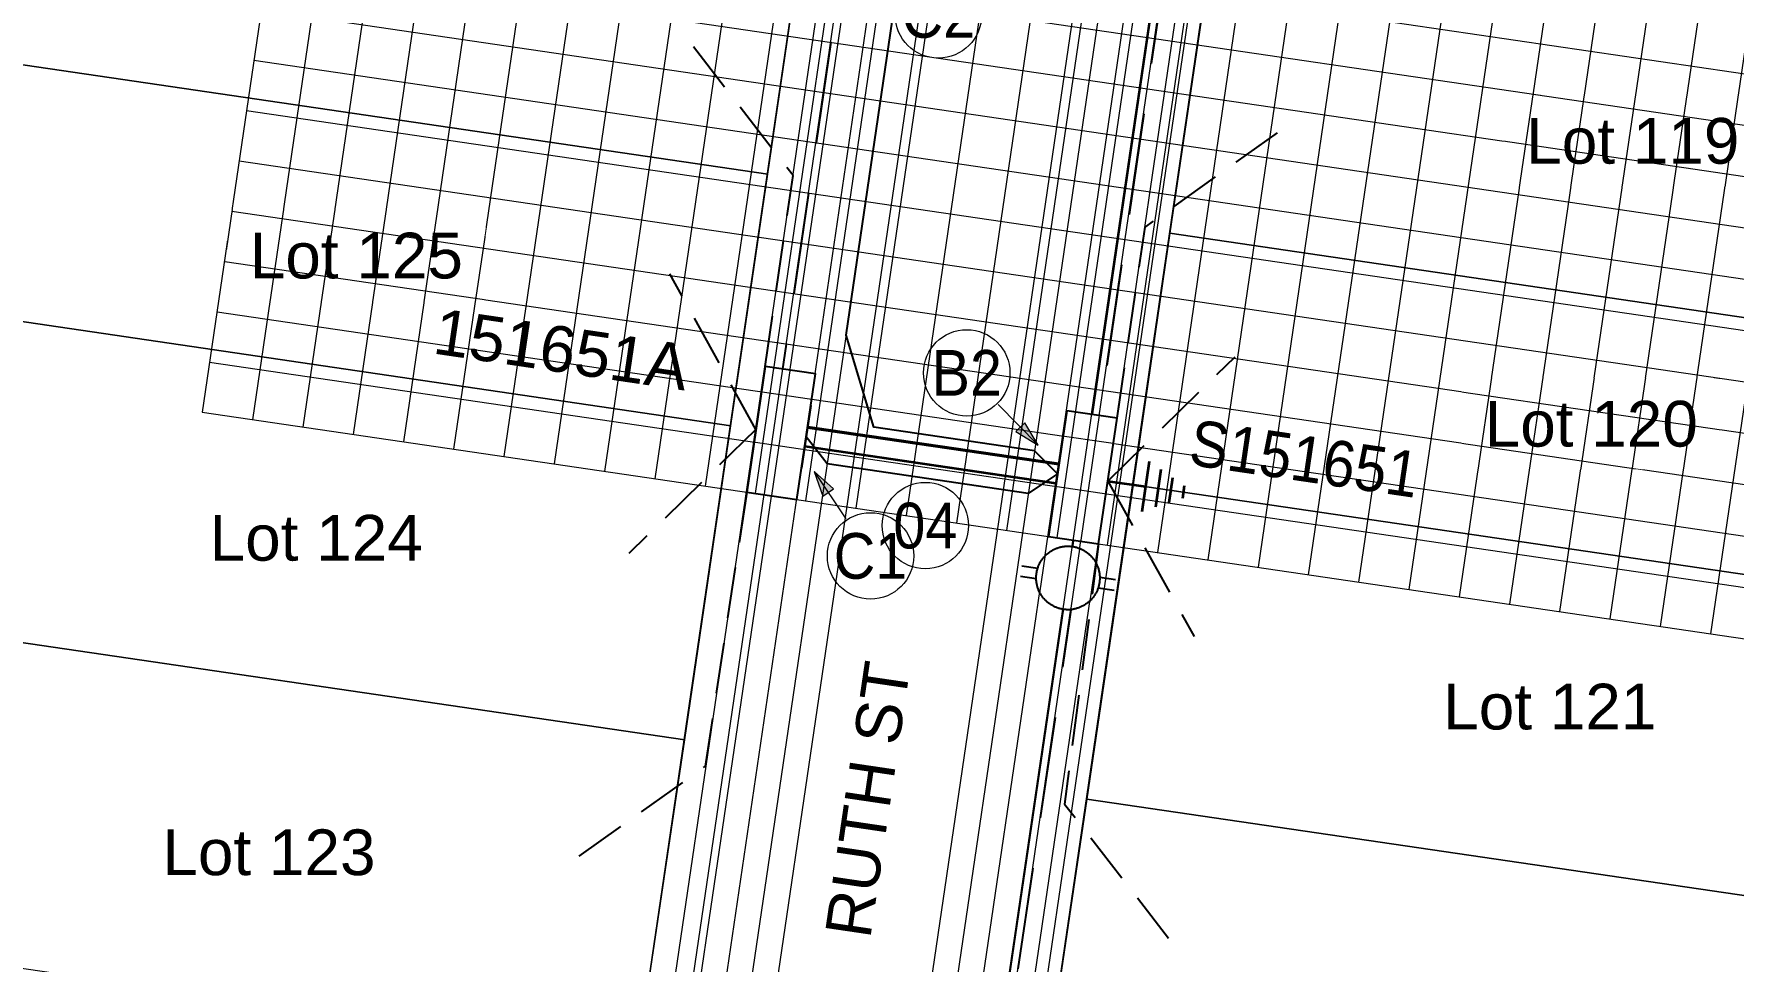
# Model space of a CAD drawing. Header units: metres. Extents: x 302924 to 304532, y 6268290 to 6269135.
# Drawn here: x 304051.4 to 304118.2, y 6268630 to 6268666.5 of the extents above; entities that cross this region are included whole.
import ezdxf
from ezdxf.enums import TextEntityAlignment as Align

# ---------------------------------------------------------------- set-up
doc = ezdxf.new("R2010")
doc.units = ezdxf.units.M
doc.linetypes.add('IE Trench LV', pattern=[6, 4, -2])
doc.linetypes.add('PHANTOMX2', pattern=[6.6, 3, -0.75, 0.2, -0.75, 0.2, -0.75, 0.2, -0.75])
doc.layers.get('0').update_dxf_attribs({"color": 6})
for name, color, linetype, lineweight in [('_User Dimensions', 140, 'Continuous', 13), ('_User Miscellaneous1', 30, 'Continuous', 13), ('_User Miscellaneous3', 51, 'Continuous', 13), ('_User Miscellaneous7', 3, 'Continuous', 13), ('_User Miscellaneous9', 211, 'Continuous', 13), ('_User_LV_Exist', 5, 'Continuous', 35), ('Cadastre Developer_SP_NEW', 92, 'Continuous', 15)]:
    doc.layers.add(name, color=color, linetype=linetype, lineweight=lineweight)
doc.layers.add('_User Miscellaneous10', color=252, linetype='Continuous', lineweight=13, plot=False, transparency=0.75)
doc.layers.add('_User Miscellaneous12', color=252, linetype='Continuous', lineweight=13, plot=False, transparency=0.5)
for name, color, linetype in [('Duct_SP_NEW', 2, 'Continuous'), ('Equip_LV_NEW', 2, 'Continuous'), ('Equip_SP_LV_NEW', 2, 'Continuous'), ('Mains_LV_New_T84', 2, 'Cable x'), ('Mains_LV_New_T94', 2, 'Cable o'), ('Services_SP_NEW_UG', 2, 'IE Trench LV'), ('Trench_SP_NEW', 2, 'Continuous'), ('UG_Details_SP_MISC', 7, 'Continuous')]:
    doc.layers.add(name, color=color, linetype=linetype)
doc.styles.add('ARIAL', font='arial.ttf', dxfattribs={"height": 2})
doc.styles.get("Standard").update_dxf_attribs({"font": 'arial.ttf'})
doc.linetypes.add('Cable #', pattern='A,4,-0.1,["#",Standard,S=1.5,R=0,X=0,Y=-0.77],-1.25', length=5.35)
doc.linetypes.add('Cable o', pattern='A,3.5,-0.01,["O",Standard,S=1.25,R=0,X=0,Y=-0.63],-1.36', length=4.87)
doc.linetypes.add('Cable x', pattern='A,4.5,-0.01,["X",Standard,S=1.25,R=0,X=0,Y=-0.65],-1.2', length=5.71)

# ---------------------------------------------------------------- blocks, each defined once
blk = doc.blocks.new('*U376')
h = blk.add_hatch(color=256)
h.dxf.hatch_style = 1
h.paths.add_polyline_path([(-1.487, 2.617), (-1.034, 2.827), (-1.681, 3.63)])
blk.add_line((-1.681, 3.63), (-0.735, 1.588))
at = {"flags": 128}
blk.add_lwpolyline([(-1.487, 2.617), (-1.034, 2.827), (-1.681, 3.63), (-1.487, 2.617)], dxfattribs=at)
blk.add_circle((0, 0), 1.7)
at = {"width": 0.9}
blk.add_attdef('CODE', text='', height=1.8, dxfattribs=at).set_placement((0, 0), align=Align.MIDDLE_CENTER)
at = {"flags": 1}
blk.add_attdef('Z', (0, 0), '', height=0.2, dxfattribs=at)
blk = doc.blocks.new('*U377')
h = blk.add_hatch(color=256)
h.dxf.hatch_style = 1
h.paths.add_polyline_path([(2.286, -1.959), (1.931, -2.31), (2.811, -2.846)])
blk.add_line((2.811, -2.846), (1.23, -1.245))
at = {"flags": 128}
blk.add_lwpolyline([(2.286, -1.959), (1.931, -2.31), (2.811, -2.846), (2.286, -1.959)], dxfattribs=at)
blk.add_circle((0, 0), 1.7)
at = {"width": 0.9}
blk.add_attdef('CODE', text='', height=1.8, dxfattribs=at).set_placement((0, 0), align=Align.MIDDLE_CENTER)
at = {"flags": 1}
blk.add_attdef('Z', (0, 0), '', height=0.2, dxfattribs=at)
blk = doc.blocks.new('*U378')
h = blk.add_hatch(color=256)
h.dxf.hatch_style = 1
h.paths.add_polyline_path([(-1.872, 2.357), (-1.457, 2.635), (-2.219, 3.328)])
blk.add_line((-2.219, 3.328), (-0.971, 1.456))
at = {"flags": 128}
blk.add_lwpolyline([(-1.872, 2.357), (-1.457, 2.635), (-2.219, 3.328), (-1.872, 2.357)], dxfattribs=at)
blk.add_circle((0, 0), 1.7)
at = {"width": 0.9}
blk.add_attdef('CODE', text='', height=1.8, dxfattribs=at).set_placement((0, 0), align=Align.MIDDLE_CENTER)
at = {"flags": 1}
blk.add_attdef('Z', (0, 0), '', height=0.2, dxfattribs=at)
blk = doc.blocks.new('LV_UG_LINKS_OPEN_NEW')
at = {"layer": 'Equip_LV_NEW'}
for tag, flags, p in [('CONSTRUCTED_VOLTAGE', 9, (3.167, -1.833)), ('NO_PHASES', 9, (3.167, -2)), ('STATE', 9, (3.167, -2.5)), ('SWITCH_TYPE', 9, (3.167, -2.667)), ('OPERATING_VOLTAGE', 9, (3.167, -2.167)), ('ORIENTATION', 9, (3.167, -2.333)), ('OWNED_BY', 9, (3.167, -3.167)), ('OPERATED_BY', 9, (3.167, -3.333)), ('USAGE', 9, (3.167, -2.833)), ('NOTES', 9, (3.167, -3)), ('TYPE', 9, (3.167, -3.833)), ('Z', 1, (3.167, -4)), ('MAINTAINED_BY', 9, (3.167, -3.5)), ('NUMBER_OF_PHASES', 9, (3.167, -3.667))]:
    blk.add_attdef(tag, text='', height=0.167, dxfattribs=dict(at, flags=flags)).set_placement(p, align=Align.MIDDLE_LEFT)
at = {"transparency": 33554687}
blk.add_wipeout([(4, 1.25), (3.969, 1.25), (3.939, 1.248), (3.908, 1.247), (3.877, 1.244), (3.847, 1.241), (3.817, 1.236), (3.786, 1.232), (3.756, 1.226), (3.726, 1.22), (3.696, 1.213), (3.667, 1.205), (3.637, 1.196), (3.608, 1.187), (3.579, 1.177), (3.55, 1.166), (3.522, 1.155), (3.493, 1.143), (3.466, 1.13), (3.438, 1.117), (3.411, 1.102), (3.384, 1.088), (3.357, 1.072), (3.331, 1.056), (3.306, 1.039), (3.28, 1.022), (3.255, 1.004), (3.231, 0.985), (3.207, 0.966), (3.184, 0.947), (3.161, 0.926), (3.138, 0.905), (3.116, 0.884), (3.095, 0.862), (3.074, 0.839), (3.053, 0.816), (3.034, 0.793), (3.015, 0.769), (2.996, 0.745), (2.978, 0.72), (2.961, 0.694), (2.944, 0.669), (2.928, 0.643), (2.912, 0.616), (2.898, 0.589), (2.883, 0.562), (2.87, 0.534), (2.857, 0.507), (2.845, 0.478), (2.834, 0.45), (2.823, 0.421), (2.813, 0.392), (2.804, 0.363), (2.795, 0.333), (2.787, 0.304), (2.78, 0.274), (2.774, 0.244), (2.768, 0.214), (2.764, 0.183), (2.759, 0.153), (2.756, 0.123), (2.753, 0.092), (2.752, 0.061), (2.75, 0.031), (2.75, 0), (2.75, -0.031), (2.752, -0.061), (2.753, -0.092), (2.756, -0.123), (2.759, -0.153), (2.764, -0.183), (2.768, -0.214), (2.774, -0.244), (2.78, -0.274), (2.787, -0.304), (2.795, -0.333), (2.804, -0.363), (2.813, -0.392), (2.823, -0.421), (2.834, -0.45), (2.845, -0.478), (2.857, -0.507), (2.87, -0.534), (2.883, -0.562), (2.898, -0.589), (2.912, -0.616), (2.928, -0.643), (2.944, -0.669), (2.961, -0.694), (2.978, -0.72), (2.996, -0.745), (3.015, -0.769), (3.034, -0.793), (3.053, -0.816), (3.074, -0.839), (3.095, -0.862), (3.116, -0.884), (3.138, -0.905), (3.161, -0.926), (3.184, -0.947), (3.207, -0.966), (3.231, -0.985), (3.255, -1.004), (3.28, -1.022), (3.306, -1.039), (3.331, -1.056), (3.357, -1.072), (3.384, -1.088), (3.411, -1.102), (3.438, -1.117), (3.466, -1.13), (3.493, -1.143), (3.522, -1.155), (3.55, -1.166), (3.579, -1.177), (3.608, -1.187), (3.637, -1.196), (3.667, -1.205), (3.696, -1.213), (3.726, -1.22), (3.756, -1.226), (3.786, -1.232), (3.817, -1.236), (3.847, -1.241), (3.877, -1.244), (3.908, -1.247), (3.939, -1.248), (3.969, -1.25), (4, -1.25), (4.031, -1.25), (4.061, -1.248), (4.092, -1.247), (4.123, -1.244), (4.153, -1.241), (4.183, -1.236), (4.214, -1.232), (4.244, -1.226), (4.274, -1.22), (4.304, -1.213), (4.333, -1.205), (4.363, -1.196), (4.392, -1.187), (4.421, -1.177), (4.45, -1.166), (4.478, -1.155), (4.507, -1.143), (4.534, -1.13), (4.562, -1.117), (4.589, -1.102), (4.616, -1.088), (4.643, -1.072), (4.669, -1.056), (4.694, -1.039), (4.72, -1.022), (4.745, -1.004), (4.769, -0.985), (4.793, -0.966), (4.816, -0.947), (4.839, -0.926), (4.862, -0.905), (4.884, -0.884), (4.905, -0.862), (4.926, -0.839), (4.947, -0.816), (4.966, -0.793), (4.985, -0.769), (5.004, -0.745), (5.022, -0.72), (5.039, -0.694), (5.056, -0.669), (5.072, -0.643), (5.088, -0.616), (5.102, -0.589), (5.117, -0.562), (5.13, -0.534), (5.143, -0.507), (5.155, -0.478), (5.166, -0.45), (5.177, -0.421), (5.187, -0.392), (5.196, -0.363), (5.205, -0.333), (5.213, -0.304), (5.22, -0.274), (5.226, -0.244), (5.232, -0.214), (5.236, -0.183), (5.241, -0.153), (5.244, -0.123), (5.247, -0.092), (5.248, -0.061), (5.25, -0.031), (5.25, 0), (5.25, 0.031), (5.248, 0.061), (5.247, 0.092), (5.244, 0.123), (5.241, 0.153), (5.236, 0.183), (5.232, 0.214), (5.226, 0.244), (5.22, 0.274), (5.213, 0.304), (5.205, 0.333), (5.196, 0.363), (5.187, 0.392), (5.177, 0.421), (5.166, 0.45), (5.155, 0.478), (5.143, 0.507), (5.13, 0.534), (5.117, 0.562), (5.102, 0.589), (5.088, 0.616), (5.072, 0.643), (5.056, 0.669), (5.039, 0.694), (5.022, 0.72), (5.004, 0.745), (4.985, 0.769), (4.966, 0.793), (4.947, 0.816), (4.926, 0.839), (4.905, 0.862), (4.884, 0.884), (4.862, 0.905), (4.839, 0.926), (4.816, 0.947), (4.793, 0.966), (4.769, 0.985), (4.745, 1.004), (4.72, 1.022), (4.694, 1.039), (4.669, 1.056), (4.643, 1.072), (4.616, 1.088), (4.589, 1.102), (4.562, 1.117), (4.534, 1.13), (4.507, 1.143), (4.478, 1.155), (4.45, 1.166), (4.421, 1.177), (4.392, 1.187), (4.363, 1.196), (4.333, 1.205), (4.304, 1.213), (4.274, 1.22), (4.244, 1.226), (4.214, 1.232), (4.183, 1.236), (4.153, 1.241), (4.123, 1.244), (4.092, 1.247), (4.061, 1.248), (4.031, 1.25)], dxfattribs=at).dxf.layer = 'Equip_LV_NEW'
at = {"layer": 'Equip_LV_NEW'}
for p, q in [((3.792, 1.863), (3.792, 1.232)), ((4.208, 1.863), (4.208, 1.232)), ((3.792, -1.232), (3.792, -1.863)), ((4.208, -1.232), (4.208, -1.863))]:
    blk.add_line(p, q, dxfattribs=at)
at = {"layer": 'Equip_LV_NEW', "flags": 128}
blk.add_lwpolyline([(4, 1.25), (3.969, 1.25), (3.939, 1.248), (3.908, 1.247), (3.877, 1.244), (3.847, 1.241), (3.817, 1.236), (3.786, 1.232), (3.756, 1.226), (3.726, 1.22), (3.696, 1.213), (3.667, 1.205), (3.637, 1.196), (3.608, 1.187), (3.579, 1.177), (3.55, 1.166), (3.522, 1.155), (3.493, 1.143), (3.466, 1.13), (3.438, 1.117), (3.411, 1.102), (3.384, 1.088), (3.357, 1.072), (3.331, 1.056), (3.306, 1.039), (3.28, 1.022), (3.255, 1.004), (3.231, 0.985), (3.207, 0.966), (3.184, 0.947), (3.161, 0.926), (3.138, 0.905), (3.116, 0.884), (3.095, 0.862), (3.074, 0.839), (3.053, 0.816), (3.034, 0.793), (3.015, 0.769), (2.996, 0.745), (2.978, 0.72), (2.961, 0.694), (2.944, 0.669), (2.928, 0.643), (2.912, 0.616), (2.898, 0.589), (2.883, 0.562), (2.87, 0.534), (2.857, 0.507), (2.845, 0.478), (2.834, 0.45), (2.823, 0.421), (2.813, 0.392), (2.804, 0.363), (2.795, 0.333), (2.787, 0.304), (2.78, 0.274), (2.774, 0.244), (2.768, 0.214), (2.764, 0.183), (2.759, 0.153), (2.756, 0.123), (2.753, 0.092), (2.752, 0.061), (2.75, 0.031), (2.75, 0), (2.75, -0.031), (2.752, -0.061), (2.753, -0.092), (2.756, -0.123), (2.759, -0.153), (2.764, -0.183), (2.768, -0.214), (2.774, -0.244), (2.78, -0.274), (2.787, -0.304), (2.795, -0.333), (2.804, -0.363), (2.813, -0.392), (2.823, -0.421), (2.834, -0.45), (2.845, -0.478), (2.857, -0.507), (2.87, -0.534), (2.883, -0.562), (2.898, -0.589), (2.912, -0.616), (2.928, -0.643), (2.944, -0.669), (2.961, -0.694), (2.978, -0.72), (2.996, -0.745), (3.015, -0.769), (3.034, -0.793), (3.053, -0.816), (3.074, -0.839), (3.095, -0.862), (3.116, -0.884), (3.138, -0.905), (3.161, -0.926), (3.184, -0.947), (3.207, -0.966), (3.231, -0.985), (3.255, -1.004), (3.28, -1.022), (3.306, -1.039), (3.331, -1.056), (3.357, -1.072), (3.384, -1.088), (3.411, -1.102), (3.438, -1.117), (3.466, -1.13), (3.493, -1.143), (3.522, -1.155), (3.55, -1.166), (3.579, -1.177), (3.608, -1.187), (3.637, -1.196), (3.667, -1.205), (3.696, -1.213), (3.726, -1.22), (3.756, -1.226), (3.786, -1.232), (3.817, -1.236), (3.847, -1.241), (3.877, -1.244), (3.908, -1.247), (3.939, -1.248), (3.969, -1.25), (4, -1.25), (4.031, -1.25), (4.061, -1.248), (4.092, -1.247), (4.123, -1.244), (4.153, -1.241), (4.183, -1.236), (4.214, -1.232), (4.244, -1.226), (4.274, -1.22), (4.304, -1.213), (4.333, -1.205), (4.363, -1.196), (4.392, -1.187), (4.421, -1.177), (4.45, -1.166), (4.478, -1.155), (4.507, -1.143), (4.534, -1.13), (4.562, -1.117), (4.589, -1.102), (4.616, -1.088), (4.643, -1.072), (4.669, -1.056), (4.694, -1.039), (4.72, -1.022), (4.745, -1.004), (4.769, -0.985), (4.793, -0.966), (4.816, -0.947), (4.839, -0.926), (4.862, -0.905), (4.884, -0.884), (4.905, -0.862), (4.926, -0.839), (4.947, -0.816), (4.966, -0.793), (4.985, -0.769), (5.004, -0.745), (5.022, -0.72), (5.039, -0.694), (5.056, -0.669), (5.072, -0.643), (5.088, -0.616), (5.102, -0.589), (5.117, -0.562), (5.13, -0.534), (5.143, -0.507), (5.155, -0.478), (5.166, -0.45), (5.177, -0.421), (5.187, -0.392), (5.196, -0.363), (5.205, -0.333), (5.213, -0.304), (5.22, -0.274), (5.226, -0.244), (5.232, -0.214), (5.236, -0.183), (5.241, -0.153), (5.244, -0.123), (5.247, -0.092), (5.248, -0.061), (5.25, -0.031), (5.25, 0), (5.25, 0.031), (5.248, 0.061), (5.247, 0.092), (5.244, 0.123), (5.241, 0.153), (5.236, 0.183), (5.232, 0.214), (5.226, 0.244), (5.22, 0.274), (5.213, 0.304), (5.205, 0.333), (5.196, 0.363), (5.187, 0.392), (5.177, 0.421), (5.166, 0.45), (5.155, 0.478), (5.143, 0.507), (5.13, 0.534), (5.117, 0.562), (5.102, 0.589), (5.088, 0.616), (5.072, 0.643), (5.056, 0.669), (5.039, 0.694), (5.022, 0.72), (5.004, 0.745), (4.985, 0.769), (4.966, 0.793), (4.947, 0.816), (4.926, 0.839), (4.905, 0.862), (4.884, 0.884), (4.862, 0.905), (4.839, 0.926), (4.816, 0.947), (4.793, 0.966), (4.769, 0.985), (4.745, 1.004), (4.72, 1.022), (4.694, 1.039), (4.669, 1.056), (4.643, 1.072), (4.616, 1.088), (4.589, 1.102), (4.562, 1.117), (4.534, 1.13), (4.507, 1.143), (4.478, 1.155), (4.45, 1.166), (4.421, 1.177), (4.392, 1.187), (4.363, 1.196), (4.333, 1.205), (4.304, 1.213), (4.274, 1.22), (4.244, 1.226), (4.214, 1.232), (4.183, 1.236), (4.153, 1.241), (4.123, 1.244), (4.092, 1.247), (4.061, 1.248), (4.031, 1.25)], close=True, dxfattribs=at)
at = {"layer": 'Equip_LV_NEW', "flags": 9}
blk.add_attdef('ACTUAL_STATUS', text='', height=0.167, dxfattribs=at).set_placement((3.167, -1.667), align=Align.MIDDLE_LEFT)
blk = doc.blocks.new('*U440')
at = {"layer": '_User_LV_Exist'}
for p, q in [((2.5, 1), (2.5, -1)), ((3, 0.75), (3, -0.75)), ((3.5, 0.5), (3.5, -0.5)), ((4, 0.25), (4, -0.25))]:
    blk.add_line(p, q, dxfattribs=at)
at = {"width": 0.9}
blk.add_attdef('ASSET_NUM', text='', height=2, dxfattribs=at).set_placement((4, 2), align=Align.MIDDLE_LEFT)
for tag, p, flags in [('SUBURB', (-2, 0), 1), ('STREETNAME', (-1.8, 0), 9), ('PARENT', (-1.6, 0), 9), ('NOTES', (-1.4, 0), 9), ('LOCATION', (-1.2, 0), 9), ('LEGEND', (-1, 0), 9), ('USAGE', (-0.8, 0), 9), ('SUPPORT_TYPE', (-0.6, 0), 9), ('STATE', (-0.4, 0), 9), ('OWNED_BY', (-0.2, 0), 9)]:
    blk.add_attdef(tag, p, '', height=0.2, rotation=270, dxfattribs=dict(flags=flags))
at = {"transparency": 33554687}
blk.add_wipeout([(1, 2.5), (1, -2.5), (-1, -2.5), (-1, 2.5)], dxfattribs=at)
blk.add_lwpolyline([(-1, 2.5), (-1, -1.25), (-1, 1.25), (-1, -2.5), (1, -2.5), (1, 2.5)], close=True)
at = {"layer": '_User_LV_Exist'}
blk.add_line((1, 0), (2.5, 0), dxfattribs=at)
at = {"layer": 'Equip_LV_NEW', "ltscale": 10, "xscale": -1, "rotation": 90}
blk.add_blockref('LV_UG_LINKS_OPEN_NEW', (0, 0), dxfattribs=at)
blk = doc.blocks.new('PILLAR_NEW')
at = {"width": 0.9}
blk.add_attdef('ASSET_NUM', text='', height=2, dxfattribs=at).set_placement((4, 2), align=Align.MIDDLE_LEFT)
for tag, p, flags in [('SUBURB', (-2, 0), 1), ('STREETNAME', (-1.8, 0), 9), ('PARENT', (-1.6, 0), 9), ('NOTES', (-1.4, 0), 9), ('LOCATION', (-1.2, 0), 9), ('LEGEND', (-1, 0), 9), ('USAGE', (-0.8, 0), 9), ('SUPPORT_TYPE', (-0.6, 0), 9), ('STATE', (-0.4, 0), 9), ('OWNED_BY', (-0.2, 0), 9)]:
    blk.add_attdef(tag, p, '', height=0.2, rotation=270, dxfattribs=dict(flags=flags))
at = {"transparency": 33554687}
blk.add_wipeout([(1, 2.5), (1, -2.5), (-1, -2.5), (-1, 2.5)], dxfattribs=at)
blk.add_lwpolyline([(-1, 2.5), (-1, -1.25), (-1, 1.25), (-1, -2.5), (1, -2.5), (1, 2.5)], close=True)
blk = doc.blocks.new('*U435')
at = {"transparency": 33554559}
for p, q in [((-50, 50), (-50, -50)), ((-48, 50), (-48, -50)), ((-46, 50), (-46, -50)), ((-44, 50), (-44, -50)), ((-42, 50), (-42, -50)), ((-40, 50), (-40, -50)), ((-38, 50), (-38, -50)), ((-36, 50), (-36, -50)), ((-34, 50), (-34, -50)), ((-32, 50), (-32, -50)), ((-30, 50), (-30, -50)), ((-28, 50), (-28, -50)), ((-26, 50), (-26, -50)), ((-24, 50), (-24, -50)), ((-22, 50), (-22, -50)), ((-20, 50), (-20, -50)), ((-18, 50), (-18, -50)), ((-16, 50), (-16, -50)), ((-14, 50), (-14, -50)), ((-12, 50), (-12, -50)), ((-10, 50), (-10, -50)), ((-8, 50), (-8, -50)), ((-6, 50), (-6, -50)), ((-4, 50), (-4, -50)), ((-2, 50), (-2, -50)), ((0, 50), (0, -50)), ((2, 50), (2, -50)), ((4, 50), (4, -50)), ((6, 50), (6, -50)), ((8, 50), (8, -50)), ((10, 50), (10, -50)), ((-50, -28), (50, -28)), ((-50, -30), (50, -30)), ((-50, -32), (50, -32)), ((-50, -34), (50, -34)), ((-50, -36), (50, -36)), ((-50, -38), (50, -38)), ((-50, -40), (50, -40)), ((-50, -42), (50, -42)), ((-50, -44), (50, -44)), ((-50, -46), (50, -46)), ((-50, -48), (50, -48)), ((-50, -50), (50, -50))]:
    blk.add_line(p, q, dxfattribs=at)
blk = doc.blocks.new('*U475')
blk.add_circle((0, 0), 1.7)
at = {"width": 0.9}
blk.add_attdef('CODE', text='', height=1.8, dxfattribs=at).set_placement((0, 0), align=Align.MIDDLE_CENTER)
at = {"flags": 1}
blk.add_attdef('Z', (0, 0), '', height=0.2, dxfattribs=at)

msp = doc.modelspace()

# ---------------------------------------------------------------- linework, layer by layer
at = {"layer": 'Cadastre Developer_SP_NEW', "transparency": 33554687}
for points in [[(304082.0562, 6268673.3274), (304050.3954, 6268677.975), (304048.58, 6268665.6075), (304080.2407, 6268660.9599)], [(304132.5153, 6268665.9202), (304097.8864, 6268671.0036), (304096.071, 6268658.6361), (304130.6998, 6268653.5528)], [(304080.2407, 6268660.9599), (304048.58, 6268665.6075), (304047.1276, 6268655.7136), (304078.7884, 6268651.0659)], [(304130.6998, 6268653.5528), (304096.071, 6268658.6361), (304094.6186, 6268648.7421), (304129.2475, 6268643.6588)], [(304078.7884, 6268651.0659), (304047.1276, 6268655.7136), (304045.3122, 6268643.3461), (304076.9729, 6268638.6985)], [(304129.2475, 6268643.6588), (304094.6186, 6268648.7421), (304092.8032, 6268636.3747), (304127.432, 6268631.2913)], [(304076.9729, 6268638.6985), (304045.3122, 6268643.3461), (304043.5845, 6268630.7792), (304075.1166, 6268626.1746)], [(304127.432, 6268631.2913), (304092.8032, 6268636.3747), (304090.9646, 6268623.9693), (304125.6108, 6268618.8837)]]:
    msp.add_lwpolyline(points, close=True, dxfattribs=at)
msp.add_lwpolyline([(304168.5971, 6268670.7308), (304167.1446, 6268660.8368), (304165.3291, 6268648.4694), (304163.8766, 6268638.5754), (304162.0611, 6268626.208), (304160.206, 6268613.7674), (304125.6108, 6268618.8837), (304090.9646, 6268623.9693), (304092.8032, 6268636.3747), (304094.6186, 6268648.7421), (304096.071, 6268658.6361), (304097.8864, 6268671.0036)], dxfattribs=at)
msp.add_lwpolyline([(304168.5971, 6268670.7308), (304167.1446, 6268660.8368), (304165.3291, 6268648.4694), (304163.8766, 6268638.5754), (304162.0611, 6268626.208), (304160.206, 6268613.7674), (304125.6108, 6268618.8837), (304090.9646, 6268623.9693), (304092.8032, 6268636.3747), (304094.6186, 6268648.7421), (304096.071, 6268658.6361), (304097.8864, 6268671.0036)], dxfattribs=at)
at = {"layer": 'Duct_SP_NEW'}
for p, q in [((304080.9069, 6268650.3507), (304080.965, 6268650.7464)), ((304081.0231, 6268651.1422), (304080.965, 6268650.7464)), ((304092.5, 6268649.4574), (304081.0231, 6268651.1422)), ((304092.3838, 6268648.6659), (304080.9069, 6268650.3507)), ((304092.5, 6268649.4574), (304092.4419, 6268649.0617)), ((304092.3838, 6268648.6659), (304092.4419, 6268649.0617))]:
    msp.add_line(p, q, dxfattribs=at)
at = {"layer": 'Mains_LV_New_T84', "color": 5, "linetype": 'Cable x', "flags": 128}
for points in [[(304099.1924, 6268693.6714), (304092.6398, 6268649.0326)], [(304085.6429, 6268601.4608), (304092.6398, 6268649.0326)]]:
    msp.add_lwpolyline(points, dxfattribs=at)
at = {"layer": 'Trench_SP_NEW', "linetype": 'IE Trench LV', "flags": 128}
for points in [[(304097.6566, 6268681.1432), (304092.9367, 6268648.9892), (304089.2641, 6268624.0915)], [(304080.965, 6268650.7464), (304080.4702, 6268650.8178), (304083.7658, 6268673.0742)]]:
    msp.add_lwpolyline(points, dxfattribs=at)
at = {"layer": 'UG_Details_SP_MISC', "ltscale": 0.5, "transparency": 33554687}
for p, q in [((304081.7041, 6268650.2722), (304081.7563, 6268650.6284)), ((304081.8085, 6268650.9845), (304081.7563, 6268650.6284)), ((304081.8085, 6268650.9845), (304091.7026, 6268649.534)), ((304081.7041, 6268650.2722), (304091.5982, 6268648.8216)), ((304091.5982, 6268648.8216), (304091.6504, 6268649.1778)), ((304091.7026, 6268649.534), (304091.6504, 6268649.1778))]:
    msp.add_line(p, q, dxfattribs=at)

# ---------------------------------------------------------------- block references
at = {"layer": '_User Dimensions', "color": 40}
msp.add_blockref('*U475', (304086.4438, 6268647.1355), dxfattribs=at).add_auto_attribs({'CODE': '04'})
at = {"layer": '_User Miscellaneous3', "color": 40}
for name, p, values in [('*U376', (304086.9577, 6268667.2301), {'CODE': 'C2'}), ('*U377', (304088.0757, 6268653.1437), {'CODE': 'B2'}), ('*U378', (304084.287, 6268645.9412), {'CODE': 'C1'})]:
    msp.add_blockref(name, p, dxfattribs=at).add_auto_attribs(values)

# ---------------------------------------------------------------- texts
at = {"layer": '_User Miscellaneous1', "transparency": 33554687}
msp.add_text('RUTH ST', height=1.8, rotation=81.610379, dxfattribs=at).set_placement((304084.2704, 6268630.8356))

# ---------------------------------------------------------------- next in the draw order: block references
at = {"layer": 'Equip_SP_LV_NEW', "linetype": 'Continuous'}
ref = msp.add_blockref('*U440', (304092.6398, 6268649.0326), dxfattribs=dict(at, rotation=351.6491035550177))
ref.add_attrib('ASSET_NUM', 'S151651', dxfattribs={"layer": '0', "height": 1.8, "rotation": 351.649104, "width": 0.9}).set_placement((304096.8879, 6268650.4305), align=Align.MIDDLE_LEFT)

# ---------------------------------------------------------------- next in the draw order: texts
at = {"layer": 'Cadastre Developer_SP_NEW', "linetype": 'Continuous', "transparency": 33554687, "char_height": 1.8, "attachment_point": 5, "style": 'ARIAL', "bg_fill": 2}
for s, insert in [('Lot 119', (304114.2904, 6268662.2616)), ('Lot 125', (304064.0495, 6268657.7474)), ('Lot 120', (304112.6564, 6268651.1309)), ('Lot 124', (304062.4672, 6268646.6419)), ('Lot 121', (304111.0225, 6268640.0002)), ('Lot 123', (304060.6095, 6268634.2674))]:
    msp.add_mtext(s, dxfattribs=dict(at, insert=insert))

# ---------------------------------------------------------------- next in the draw order: linework, layer by layer
at = {"layer": '_User Miscellaneous10', "transparency": 33554523, "flags": 128}
for points in [[(304113.9168, 6268793.9902), (304087.9394, 6268617.2469)], [(304112.7353, 6268792.8286), (304082.6879, 6268588.3935)], [(304114.7383, 6268792.7026), (304084.7942, 6268588.9707)], [(304115.233, 6268792.6299), (304085.2889, 6268588.898)], [(304110.1461, 6268754.5821), (304085.8474, 6268589.2593)]]:
    msp.add_lwpolyline(points, dxfattribs=at)
at = {"layer": '_User Miscellaneous10', "color": 4, "transparency": 33554523, "flags": 128}
msp.add_lwpolyline([(304114.0457, 6268792.8044), (304084.057, 6268588.7687)], dxfattribs=at)
at = {"layer": '_User Miscellaneous7', "transparency": 33554687}
msp.add_lwpolyline([(304168.5971, 6268670.7308), (304167.1446, 6268660.8368), (304165.3291, 6268648.4694), (304163.8766, 6268638.5754), (304162.0611, 6268626.208), (304160.206, 6268613.7674), (304125.6108, 6268618.8837), (304090.9646, 6268623.9693), (304092.8032, 6268636.3747), (304094.6186, 6268648.7421), (304096.071, 6268658.6361), (304097.8864, 6268671.0036)], dxfattribs=at)
at = {"layer": '_User Miscellaneous9', "transparency": 33554687}
msp.add_lwpolyline([(304168.5971, 6268670.7308), (304167.1446, 6268660.8368), (304165.3291, 6268648.4694), (304163.8766, 6268638.5754), (304162.0611, 6268626.208), (304160.206, 6268613.7674), (304125.6108, 6268618.8837), (304090.9646, 6268623.9693), (304092.8032, 6268636.3747), (304094.6186, 6268648.7421), (304096.071, 6268658.6361), (304097.8864, 6268671.0036)], dxfattribs=at)
at = {"layer": 'Mains_LV_New_T94', "color": 3, "linetype": 'Cable #', "transparency": 33554687, "flags": 128}
msp.add_lwpolyline([(304091.6504, 6268649.1778), (304090.7434, 6268650.0779), (304084.4231, 6268651.0073), (304083.3285, 6268654.6308), (304083.6829, 6268657.0407), (304085.7742, 6268671.2625)], dxfattribs=at)
at = {"layer": 'Services_SP_NEW_UG', "ltscale": 0.5, "transparency": 33554687, "flags": 128}
for points in [[(304093.9925, 6268651.3608), (304095.0952, 6268658.8723), (304100.7936, 6268662.9378)], [(304093.6292, 6268648.8874), (304098.6389, 6268653.7765)], [(304093.6292, 6268648.8874), (304097.0224, 6268642.7647)], [(304093.2663, 6268646.4138), (304091.9268, 6268636.1745), (304096.2164, 6268630.6428)]]:
    msp.add_lwpolyline(points, dxfattribs=at)

# ---------------------------------------------------------------- next in the draw order: block references
at = {"layer": 'Equip_SP_LV_NEW', "linetype": 'Continuous'}
ref = msp.add_blockref('PILLAR_NEW', (304080.767, 6268650.7743), dxfattribs=dict(at, rotation=171.6088824479372))
ref.add_attrib('ASSET_NUM', '151651A', dxfattribs={"layer": '0', "height": 1.8, "rotation": 171.608882, "text_generation_flag": 6}).set_placement((304077.1017, 6268653.3366), align=Align.MIDDLE_RIGHT)

# ---------------------------------------------------------------- next in the draw order: linework, layer by layer
at = {"layer": '_User Miscellaneous10', "transparency": 33554523, "flags": 128}
for points in [[(304100.704, 6268793.41), (304070.0464, 6268584.9291)], [(304101.7093, 6268793.3728), (304071.0996, 6268585.2177)], [(304102.7144, 6268793.3343), (304072.1528, 6268585.5064)], [(304103.719, 6268793.2924), (304073.206, 6268585.795)], [(304111.7334, 6268792.8886), (304081.6347, 6268588.1048)], [(304094.3685, 6268757.2), (304068.9932, 6268584.6405)], [(304097.6755, 6268745.3213), (304074.2592, 6268586.0836)], [(304103.6034, 6268744.4511), (304080.5815, 6268587.8162)]]:
    msp.add_lwpolyline(points, dxfattribs=at)
at = {"layer": '_User Miscellaneous10', "color": 4, "transparency": 33554523, "flags": 128}
msp.add_lwpolyline([(304096.0504, 6268756.9527), (304070.6751, 6268584.3931)], dxfattribs=at)
at = {"layer": 'Mains_LV_New_T94', "color": 3, "linetype": 'Cable #', "transparency": 33554687, "flags": 128}
msp.add_lwpolyline([(304091.6504, 6268649.1778), (304090.4966, 6268648.3988), (304082.5832, 6268649.5625), (304081.7563, 6268650.6284)], dxfattribs=at)
at = {"layer": 'Services_SP_NEW_UG', "ltscale": 0.5, "transparency": 33554687, "flags": 128}
for points in [[(304080.1406, 6268653.3937), (304081.2433, 6268660.9052), (304076.9538, 6268666.4369)], [(304079.7777, 6268650.9202), (304076.3845, 6268657.0428)], [(304079.7777, 6268650.9202), (304074.768, 6268646.0311)], [(304079.4144, 6268648.4467), (304077.7782, 6268637.6713), (304072.0798, 6268633.6059)]]:
    msp.add_lwpolyline(points, dxfattribs=at)

# ---------------------------------------------------------------- next in the draw order: block references
at = {"layer": '_User Miscellaneous12', "color": 2, "linetype": 'PHANTOMX2', "rotation": 351.6489226619444}
msp.add_blockref('*U435', (304114.7158, 6268693.801), dxfattribs=at)

doc.saveas('drawing.dxf')
